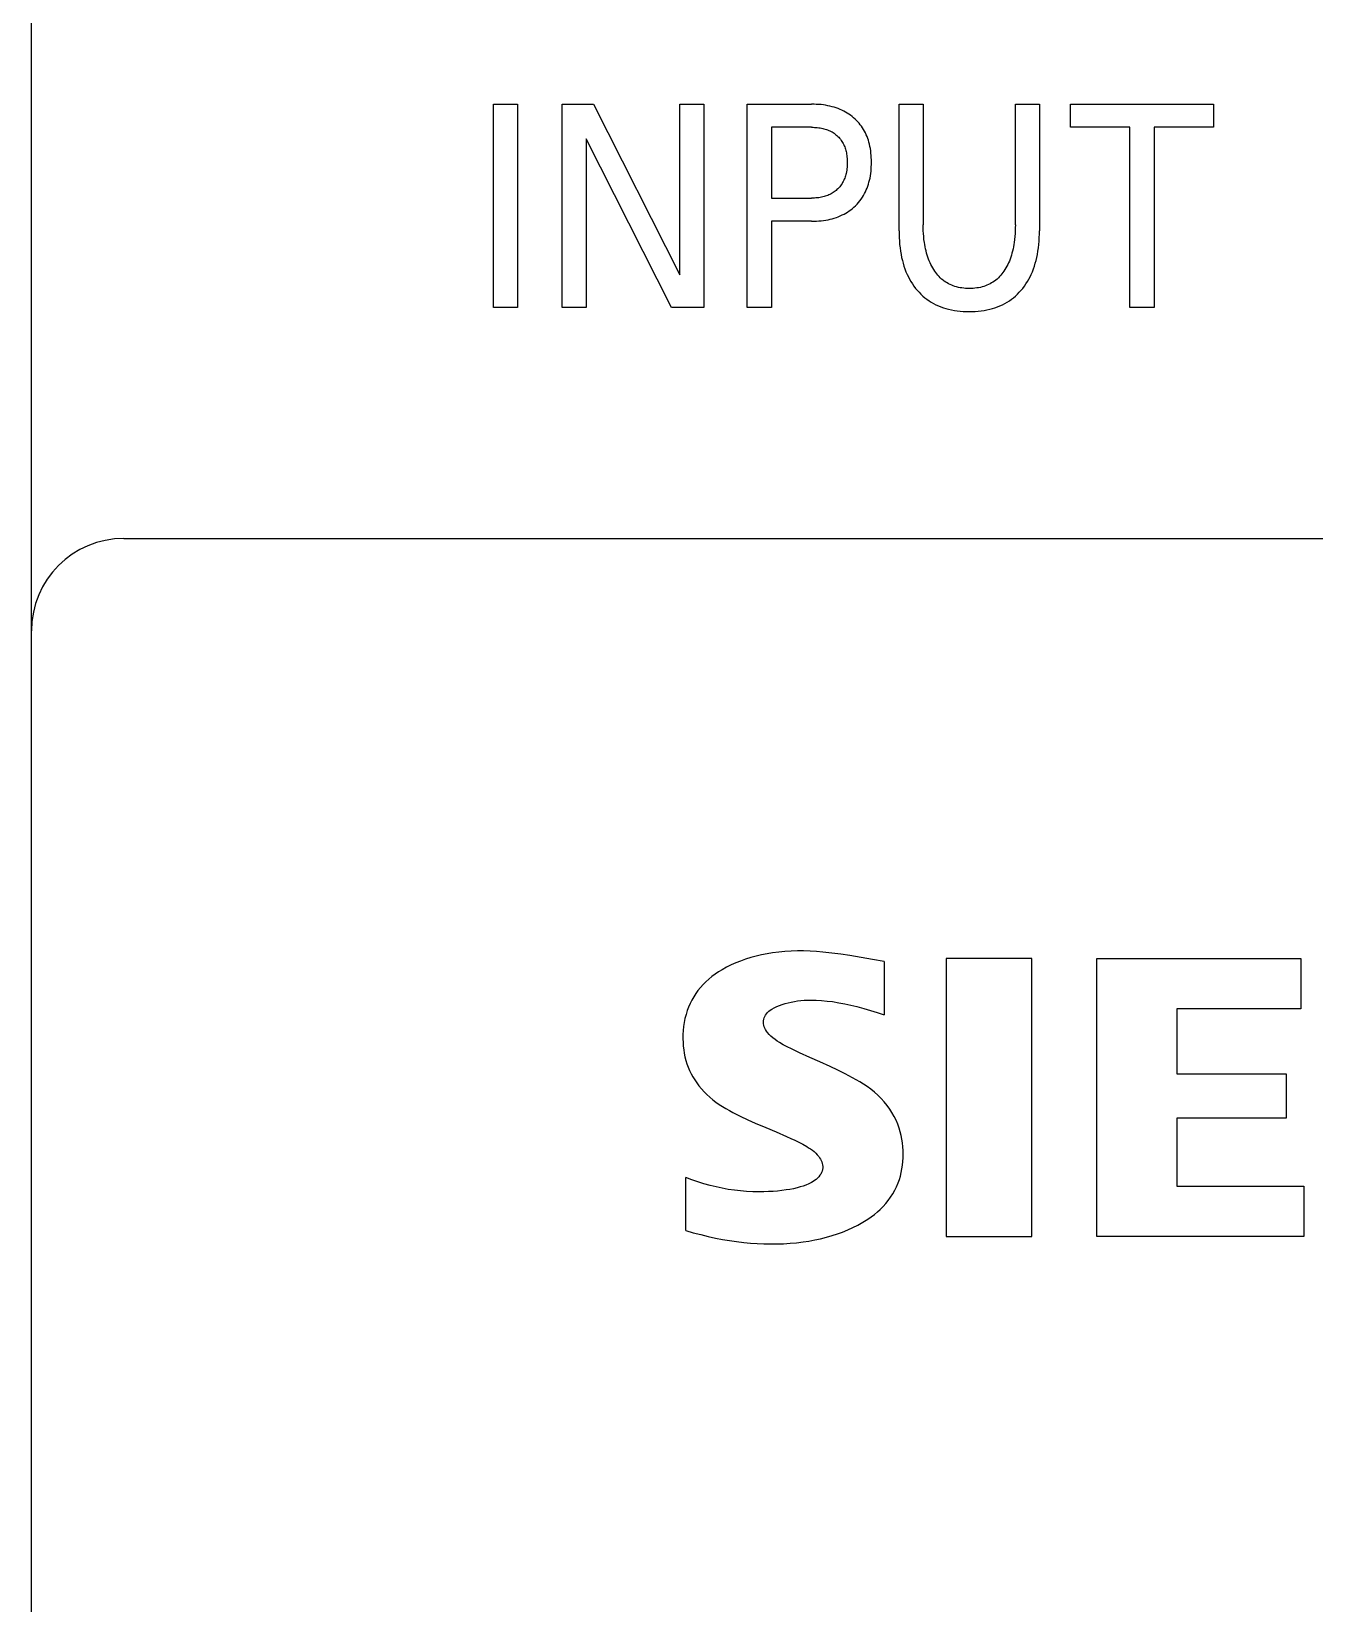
# Model space of a CAD drawing. Extents: x 0 to 420, y 0 to 297.
# Drawn here: x 136.8 to 150.68, y 219.65 to 236.66 of the extents above; entities that cross this region are included whole.
import ezdxf

# ---------------------------------------------------------------- set-up
doc = ezdxf.new("R2010")
doc.units = 0
doc.header["$LTSCALE"] = 23.1
doc.layers.add('10000_FRONT', color=7, linetype='CONTINUOUS')

msp = doc.modelspace()

# ---------------------------------------------------------------- linework, layer by layer
at = {"layer": '10000_FRONT', "color": 7, "linetype": 'CONTINUOUS'}
for p, q in [((136.798, 164.673), (136.798, 252.673)), ((141.798, 233.673), (141.798, 235.873)), ((141.798, 235.873), (142.059, 235.873)), ((142.059, 235.873), (142.059, 233.673)), ((142.54, 233.673), (142.54, 235.873)), ((142.54, 235.873), (142.88, 235.873)), ((142.88, 235.873), (143.815, 234.028)), ((143.815, 234.028), (143.815, 235.873)), ((143.815, 235.873), (144.075, 235.873)), ((144.075, 235.873), (144.075, 233.673)), ((144.544, 233.673), (144.544, 235.873)), ((144.544, 235.873), (145.24, 235.873)), ((145.266, 235.872), (145.24, 235.873)), ((145.291, 235.871), (145.266, 235.872)), ((145.316, 235.87), (145.291, 235.871)), ((145.342, 235.868), (145.316, 235.87)), ((145.367, 235.865), (145.342, 235.868)), ((145.392, 235.861), (145.367, 235.865)), ((145.417, 235.856), (145.392, 235.861)), ((145.439, 235.852), (145.417, 235.856)), ((145.461, 235.846), (145.439, 235.852)), ((145.483, 235.84), (145.461, 235.846)), ((145.505, 235.833), (145.483, 235.84)), ((145.526, 235.825), (145.505, 235.833)), ((145.548, 235.817), (145.526, 235.825)), ((145.568, 235.808), (145.548, 235.817)), ((145.588, 235.798), (145.568, 235.808)), ((145.607, 235.788), (145.588, 235.798)), ((146.186, 234.502), (146.186, 235.873)), ((146.186, 235.873), (146.448, 235.873)), ((146.448, 235.873), (146.448, 234.568)), ((147.445, 234.568), (147.445, 235.873)), ((147.445, 235.873), (147.705, 235.873)), ((147.705, 235.873), (147.705, 234.502)), ((148.043, 235.623), (148.043, 235.873)), ((148.043, 235.873), (149.588, 235.873)), ((149.588, 235.873), (149.588, 235.623)), ((144.806, 235.623), (144.806, 234.856)), ((145.24, 235.623), (144.806, 235.623)), ((145.24, 235.623), (145.256, 235.623)), ((145.625, 235.777), (145.607, 235.788)), ((145.643, 235.765), (145.625, 235.777)), ((145.661, 235.753), (145.643, 235.765)), ((145.678, 235.74), (145.661, 235.753)), ((145.695, 235.726), (145.678, 235.74)), ((145.71, 235.712), (145.695, 235.726)), ((145.725, 235.698), (145.71, 235.712)), ((145.74, 235.683), (145.725, 235.698)), ((145.753, 235.667), (145.74, 235.683)), ((145.766, 235.651), (145.753, 235.667)), ((145.779, 235.635), (145.766, 235.651)), ((145.791, 235.618), (145.779, 235.635)), ((148.684, 235.623), (148.043, 235.623)), ((148.684, 233.673), (148.684, 235.623)), ((148.946, 235.623), (148.946, 233.673)), ((149.588, 235.623), (148.946, 235.623)), ((142.8, 235.497), (142.8, 233.673)), ((143.724, 233.673), (142.8, 235.497)), ((145.256, 235.623), (145.271, 235.622)), ((145.271, 235.622), (145.286, 235.622)), ((145.286, 235.622), (145.302, 235.62)), ((145.302, 235.62), (145.317, 235.618)), ((145.317, 235.618), (145.332, 235.616)), ((145.332, 235.616), (145.347, 235.613)), ((145.347, 235.613), (145.361, 235.61)), ((145.361, 235.61), (145.374, 235.607)), ((145.374, 235.607), (145.387, 235.603)), ((145.387, 235.603), (145.4, 235.599)), ((145.4, 235.599), (145.413, 235.594)), ((145.413, 235.594), (145.426, 235.589)), ((145.426, 235.589), (145.438, 235.584)), ((145.438, 235.584), (145.45, 235.578)), ((145.45, 235.578), (145.461, 235.572)), ((145.461, 235.572), (145.472, 235.565)), ((145.472, 235.565), (145.483, 235.558)), ((145.483, 235.558), (145.493, 235.551)), ((145.493, 235.551), (145.503, 235.543)), ((145.503, 235.543), (145.513, 235.534)), ((145.513, 235.534), (145.523, 235.525)), ((145.523, 235.525), (145.533, 235.515)), ((145.533, 235.515), (145.543, 235.504)), ((145.543, 235.504), (145.552, 235.493)), ((145.552, 235.493), (145.56, 235.481)), ((145.56, 235.481), (145.568, 235.47)), ((145.568, 235.47), (145.576, 235.458)), ((145.576, 235.458), (145.582, 235.446)), ((145.802, 235.6), (145.791, 235.618)), ((145.813, 235.581), (145.802, 235.6)), ((145.822, 235.562), (145.813, 235.581)), ((145.832, 235.542), (145.822, 235.562)), ((145.84, 235.522), (145.832, 235.542)), ((145.848, 235.502), (145.84, 235.522)), ((145.854, 235.482), (145.848, 235.502)), ((145.861, 235.461), (145.854, 235.482)), ((145.866, 235.44), (145.861, 235.461)), ((145.582, 235.446), (145.588, 235.434)), ((145.588, 235.434), (145.593, 235.423)), ((145.593, 235.423), (145.598, 235.41)), ((145.598, 235.41), (145.602, 235.398)), ((145.602, 235.398), (145.606, 235.386)), ((145.606, 235.386), (145.61, 235.373)), ((145.61, 235.373), (145.613, 235.36)), ((145.613, 235.36), (145.616, 235.346)), ((145.616, 235.346), (145.619, 235.331)), ((145.619, 235.331), (145.621, 235.317)), ((145.621, 235.317), (145.623, 235.302)), ((145.623, 235.302), (145.624, 235.287)), ((145.624, 235.287), (145.625, 235.272)), ((145.871, 235.416), (145.866, 235.44)), ((145.876, 235.392), (145.871, 235.416)), ((145.88, 235.368), (145.876, 235.392)), ((145.882, 235.344), (145.88, 235.368)), ((145.885, 235.319), (145.882, 235.344)), ((145.886, 235.295), (145.885, 235.319)), ((145.887, 235.27), (145.886, 235.295)), ((145.613, 235.124), (145.61, 235.111)), ((145.617, 235.141), (145.613, 235.124)), ((145.62, 235.158), (145.617, 235.141)), ((145.622, 235.175), (145.62, 235.158)), ((145.624, 235.192), (145.622, 235.175)), ((145.625, 235.209), (145.624, 235.192)), ((145.625, 235.272), (145.625, 235.258)), ((145.625, 235.258), (145.626, 235.243)), ((145.626, 235.243), (145.625, 235.226)), ((145.625, 235.226), (145.625, 235.209)), ((145.876, 235.098), (145.88, 235.122)), ((145.88, 235.122), (145.883, 235.147)), ((145.883, 235.147), (145.885, 235.171)), ((145.885, 235.171), (145.886, 235.196)), ((145.886, 235.196), (145.887, 235.221)), ((145.887, 235.246), (145.887, 235.27)), ((145.887, 235.221), (145.887, 235.246)), ((145.514, 234.948), (145.505, 234.939)), ((145.525, 234.958), (145.514, 234.948)), ((145.534, 234.968), (145.525, 234.958)), ((145.544, 234.979), (145.534, 234.968)), ((145.553, 234.99), (145.544, 234.979)), ((145.561, 235.002), (145.553, 234.99)), ((145.569, 235.014), (145.561, 235.002)), ((145.576, 235.026), (145.569, 235.014)), ((145.582, 235.037), (145.576, 235.026)), ((145.588, 235.049), (145.582, 235.037)), ((145.593, 235.061), (145.588, 235.049)), ((145.598, 235.074), (145.593, 235.061)), ((145.603, 235.086), (145.598, 235.074)), ((145.607, 235.099), (145.603, 235.086)), ((145.61, 235.111), (145.607, 235.099)), ((145.823, 234.925), (145.832, 234.945)), ((145.832, 234.945), (145.841, 234.965)), ((145.841, 234.965), (145.848, 234.986)), ((145.848, 234.986), (145.855, 235.007)), ((145.855, 235.007), (145.861, 235.028)), ((145.861, 235.028), (145.866, 235.049)), ((145.866, 235.049), (145.872, 235.073)), ((145.872, 235.073), (145.876, 235.098)), ((144.806, 234.856), (145.24, 234.856)), ((145.256, 234.856), (145.24, 234.856)), ((145.271, 234.857), (145.256, 234.856)), ((145.287, 234.858), (145.271, 234.857)), ((145.302, 234.859), (145.287, 234.858)), ((145.317, 234.861), (145.302, 234.859)), ((145.333, 234.863), (145.317, 234.861)), ((145.348, 234.866), (145.333, 234.863)), ((145.361, 234.869), (145.348, 234.866)), ((145.375, 234.873), (145.361, 234.869)), ((145.388, 234.877), (145.375, 234.873)), ((145.401, 234.881), (145.388, 234.877)), ((145.414, 234.886), (145.401, 234.881)), ((145.427, 234.891), (145.414, 234.886)), ((145.439, 234.897), (145.427, 234.891)), ((145.451, 234.903), (145.439, 234.897)), ((145.462, 234.909), (145.451, 234.903)), ((145.473, 234.916), (145.462, 234.909)), ((145.484, 234.924), (145.473, 234.916)), ((145.494, 234.931), (145.484, 234.924)), ((145.505, 234.939), (145.494, 234.931)), ((145.697, 234.758), (145.715, 234.774)), ((145.715, 234.774), (145.732, 234.791)), ((145.732, 234.791), (145.748, 234.809)), ((145.748, 234.809), (145.763, 234.827)), ((145.763, 234.827), (145.777, 234.846)), ((145.777, 234.846), (145.791, 234.866)), ((145.791, 234.866), (145.803, 234.886)), ((145.803, 234.886), (145.814, 234.905)), ((145.814, 234.905), (145.823, 234.925)), ((144.806, 234.607), (144.806, 233.673)), ((145.24, 234.607), (144.806, 234.607)), ((145.24, 234.607), (145.266, 234.607)), ((145.266, 234.607), (145.292, 234.608)), ((145.292, 234.608), (145.317, 234.609)), ((145.317, 234.609), (145.343, 234.612)), ((145.343, 234.612), (145.368, 234.615)), ((145.368, 234.615), (145.394, 234.619)), ((145.394, 234.619), (145.419, 234.623)), ((145.419, 234.623), (145.441, 234.628)), ((145.441, 234.628), (145.464, 234.634)), ((145.464, 234.634), (145.486, 234.64)), ((145.486, 234.64), (145.508, 234.648)), ((145.508, 234.648), (145.529, 234.655)), ((145.529, 234.655), (145.55, 234.664)), ((145.55, 234.664), (145.571, 234.674)), ((145.571, 234.674), (145.591, 234.684)), ((145.591, 234.684), (145.61, 234.694)), ((145.61, 234.694), (145.628, 234.706)), ((145.628, 234.706), (145.646, 234.718)), ((145.646, 234.718), (145.664, 234.73)), ((145.664, 234.73), (145.681, 234.744)), ((145.681, 234.744), (145.697, 234.758)), ((146.186, 234.502), (146.186, 234.465)), ((146.186, 234.465), (146.187, 234.429)), ((146.448, 234.536), (146.448, 234.568)), ((146.449, 234.504), (146.448, 234.536)), ((146.451, 234.473), (146.449, 234.504)), ((146.453, 234.441), (146.451, 234.473)), ((146.456, 234.409), (146.453, 234.441)), ((147.439, 234.441), (147.436, 234.409)), ((147.442, 234.472), (147.439, 234.441)), ((147.443, 234.504), (147.442, 234.472)), ((147.444, 234.536), (147.443, 234.504)), ((147.445, 234.568), (147.444, 234.536)), ((147.703, 234.429), (147.705, 234.465)), ((147.705, 234.465), (147.705, 234.502)), ((146.187, 234.429), (146.19, 234.392)), ((146.19, 234.392), (146.193, 234.355)), ((146.193, 234.355), (146.197, 234.318)), ((146.197, 234.318), (146.202, 234.282)), ((146.202, 234.282), (146.208, 234.245)), ((146.46, 234.378), (146.456, 234.409)), ((146.464, 234.354), (146.46, 234.378)), ((146.468, 234.331), (146.464, 234.354)), ((146.473, 234.308), (146.468, 234.331)), ((146.478, 234.285), (146.473, 234.308)), ((146.484, 234.262), (146.478, 234.285)), ((147.414, 234.284), (147.408, 234.261)), ((147.42, 234.307), (147.414, 234.284)), ((147.424, 234.33), (147.42, 234.307)), ((147.429, 234.354), (147.424, 234.33)), ((147.432, 234.377), (147.429, 234.354)), ((147.436, 234.409), (147.432, 234.377)), ((147.683, 234.245), (147.689, 234.282)), ((147.689, 234.282), (147.694, 234.318)), ((147.694, 234.318), (147.698, 234.355)), ((147.698, 234.355), (147.701, 234.392)), ((147.701, 234.392), (147.703, 234.429)), ((146.208, 234.245), (146.214, 234.214)), ((146.214, 234.214), (146.222, 234.183)), ((146.222, 234.183), (146.23, 234.151)), ((146.23, 234.151), (146.239, 234.121)), ((146.239, 234.121), (146.25, 234.09)), ((146.491, 234.239), (146.484, 234.262)), ((146.498, 234.216), (146.491, 234.239)), ((146.505, 234.196), (146.498, 234.216)), ((146.513, 234.177), (146.505, 234.196)), ((146.522, 234.157), (146.513, 234.177)), ((146.531, 234.138), (146.522, 234.157)), ((146.54, 234.119), (146.531, 234.138)), ((146.551, 234.101), (146.54, 234.119)), ((146.562, 234.083), (146.551, 234.101)), ((147.343, 234.101), (147.332, 234.083)), ((147.353, 234.119), (147.343, 234.101)), ((147.363, 234.138), (147.353, 234.119)), ((147.372, 234.157), (147.363, 234.138)), ((147.38, 234.176), (147.372, 234.157)), ((147.388, 234.196), (147.38, 234.176)), ((147.395, 234.216), (147.388, 234.196)), ((147.402, 234.238), (147.395, 234.216)), ((147.408, 234.261), (147.402, 234.238)), ((147.641, 234.09), (147.652, 234.121)), ((147.652, 234.121), (147.661, 234.151)), ((147.661, 234.151), (147.669, 234.183)), ((147.669, 234.183), (147.677, 234.214)), ((147.677, 234.214), (147.683, 234.245)), ((146.25, 234.09), (146.261, 234.06)), ((146.261, 234.06), (146.274, 234.031)), ((146.274, 234.031), (146.287, 234.004)), ((146.287, 234.004), (146.301, 233.978)), ((146.301, 233.978), (146.315, 233.953)), ((146.315, 233.953), (146.331, 233.928)), ((146.331, 233.928), (146.348, 233.904)), ((146.572, 234.067), (146.562, 234.083)), ((146.583, 234.051), (146.572, 234.067)), ((146.595, 234.036), (146.583, 234.051)), ((146.607, 234.022), (146.595, 234.036)), ((146.62, 234.008), (146.607, 234.022)), ((146.633, 233.994), (146.62, 234.008)), ((146.647, 233.981), (146.633, 233.994)), ((146.662, 233.969), (146.647, 233.981)), ((146.676, 233.958), (146.662, 233.969)), ((146.691, 233.948), (146.676, 233.958)), ((146.707, 233.938), (146.691, 233.948)), ((146.723, 233.929), (146.707, 233.938)), ((146.739, 233.921), (146.723, 233.929)), ((147.171, 233.929), (147.155, 233.921)), ((147.187, 233.938), (147.171, 233.929)), ((147.203, 233.948), (147.187, 233.938)), ((147.218, 233.958), (147.203, 233.948)), ((147.233, 233.969), (147.218, 233.958)), ((147.247, 233.981), (147.233, 233.969)), ((147.261, 233.994), (147.247, 233.981)), ((147.274, 234.008), (147.261, 233.994)), ((147.287, 234.022), (147.274, 234.008)), ((147.299, 234.036), (147.287, 234.022)), ((147.311, 234.051), (147.299, 234.036)), ((147.322, 234.067), (147.311, 234.051)), ((147.332, 234.083), (147.322, 234.067)), ((147.543, 233.904), (147.56, 233.928)), ((147.56, 233.928), (147.576, 233.953)), ((147.576, 233.953), (147.59, 233.978)), ((147.59, 233.978), (147.604, 234.004)), ((147.604, 234.004), (147.617, 234.031)), ((147.617, 234.031), (147.63, 234.06)), ((147.63, 234.06), (147.641, 234.09)), ((146.348, 233.904), (146.366, 233.88)), ((146.366, 233.88), (146.385, 233.857)), ((146.385, 233.857), (146.404, 233.837)), ((146.404, 233.837), (146.423, 233.816)), ((146.423, 233.816), (146.444, 233.797)), ((146.444, 233.797), (146.466, 233.779)), ((146.466, 233.779), (146.488, 233.762)), ((146.488, 233.762), (146.511, 233.746)), ((146.756, 233.914), (146.739, 233.921)), ((146.773, 233.907), (146.756, 233.914)), ((146.79, 233.901), (146.773, 233.907)), ((146.809, 233.896), (146.79, 233.901)), ((146.828, 233.891), (146.809, 233.896)), ((146.848, 233.887), (146.828, 233.891)), ((146.867, 233.884), (146.848, 233.887)), ((146.887, 233.881), (146.867, 233.884)), ((146.907, 233.88), (146.887, 233.881)), ((146.927, 233.879), (146.907, 233.88)), ((146.947, 233.878), (146.927, 233.879)), ((146.967, 233.879), (146.947, 233.878)), ((146.987, 233.88), (146.967, 233.879)), ((147.007, 233.881), (146.987, 233.88)), ((147.027, 233.884), (147.007, 233.881)), ((147.046, 233.887), (147.027, 233.884)), ((147.066, 233.891), (147.046, 233.887)), ((147.085, 233.896), (147.066, 233.891)), ((147.104, 233.901), (147.085, 233.896)), ((147.121, 233.907), (147.104, 233.901)), ((147.138, 233.914), (147.121, 233.907)), ((147.155, 233.921), (147.138, 233.914)), ((147.38, 233.746), (147.403, 233.762)), ((147.403, 233.762), (147.425, 233.779)), ((147.425, 233.779), (147.447, 233.797)), ((147.447, 233.797), (147.467, 233.816)), ((147.467, 233.816), (147.487, 233.837)), ((147.487, 233.837), (147.506, 233.857)), ((147.506, 233.857), (147.525, 233.88)), ((147.525, 233.88), (147.543, 233.904)), ((142.059, 233.673), (141.798, 233.673)), ((142.8, 233.673), (142.54, 233.673)), ((144.075, 233.673), (143.724, 233.673)), ((144.806, 233.673), (144.544, 233.673)), ((146.511, 233.746), (146.535, 233.731)), ((146.535, 233.731), (146.56, 233.716)), ((146.56, 233.716), (146.586, 233.703)), ((146.586, 233.703), (146.612, 233.691)), ((146.612, 233.691), (146.639, 233.68)), ((146.639, 233.68), (146.667, 233.671)), ((146.667, 233.671), (146.694, 233.662)), ((146.694, 233.662), (146.722, 233.654)), ((146.722, 233.654), (146.754, 233.647)), ((146.754, 233.647), (146.785, 233.641)), ((146.785, 233.641), (146.817, 233.637)), ((146.817, 233.637), (146.849, 233.633)), ((146.849, 233.633), (146.881, 233.631)), ((146.881, 233.631), (146.913, 233.629)), ((146.913, 233.629), (146.945, 233.629)), ((146.945, 233.629), (146.978, 233.629)), ((146.978, 233.629), (147.01, 233.631)), ((147.01, 233.631), (147.042, 233.633)), ((147.042, 233.633), (147.074, 233.637)), ((147.074, 233.637), (147.106, 233.641)), ((147.106, 233.641), (147.137, 233.647)), ((147.137, 233.647), (147.169, 233.654)), ((147.169, 233.654), (147.197, 233.662)), ((147.197, 233.662), (147.224, 233.671)), ((147.224, 233.671), (147.252, 233.68)), ((147.252, 233.68), (147.278, 233.691)), ((147.278, 233.691), (147.305, 233.703)), ((147.305, 233.703), (147.331, 233.716)), ((147.331, 233.716), (147.356, 233.731)), ((147.356, 233.731), (147.38, 233.746)), ((148.946, 233.673), (148.684, 233.673)), ((137.798, 231.173), (207.298, 231.173)), ((144.523, 226.62), (144.471, 226.601)), ((144.581, 226.638), (144.523, 226.62)), ((144.639, 226.653), (144.581, 226.638)), ((144.698, 226.667), (144.639, 226.653)), ((144.758, 226.678), (144.698, 226.667)), ((144.817, 226.688), (144.758, 226.678)), ((144.884, 226.697), (144.817, 226.688)), ((144.951, 226.703), (144.884, 226.697)), ((145.018, 226.708), (144.951, 226.703)), ((145.086, 226.71), (145.018, 226.708)), ((145.153, 226.71), (145.086, 226.71)), ((145.223, 226.708), (145.153, 226.71)), ((145.292, 226.704), (145.223, 226.708)), ((145.362, 226.698), (145.292, 226.704)), ((145.459, 226.687), (145.362, 226.698)), ((145.555, 226.674), (145.459, 226.687)), ((145.652, 226.659), (145.555, 226.674)), ((145.776, 226.638), (145.652, 226.659)), ((145.9, 226.616), (145.776, 226.638)), ((146.024, 226.595), (145.9, 226.616)), ((146.696, 226.627), (146.696, 223.619)), ((147.624, 226.627), (146.696, 226.627)), ((147.624, 223.619), (147.624, 226.627)), ((148.328, 223.619), (148.328, 226.627)), ((148.328, 226.627), (150.536, 226.627)), ((150.536, 226.627), (150.536, 226.083)), ((144.197, 226.459), (144.162, 226.433)), ((144.234, 226.484), (144.197, 226.459)), ((144.271, 226.507), (144.234, 226.484)), ((144.319, 226.534), (144.271, 226.507)), ((144.369, 226.559), (144.319, 226.534)), ((144.419, 226.581), (144.369, 226.559)), ((144.471, 226.601), (144.419, 226.581)), ((146.024, 226.595), (146.024, 226.019)), ((144.01, 226.282), (143.986, 226.248)), ((144.036, 226.314), (144.01, 226.282)), ((144.065, 226.346), (144.036, 226.314)), ((144.096, 226.377), (144.065, 226.346)), ((144.128, 226.406), (144.096, 226.377)), ((144.162, 226.433), (144.128, 226.406)), ((143.909, 226.103), (143.895, 226.065)), ((143.925, 226.141), (143.909, 226.103)), ((143.944, 226.178), (143.925, 226.141)), ((143.964, 226.214), (143.944, 226.178)), ((143.986, 226.248), (143.964, 226.214)), ((144.835, 226.095), (144.863, 226.108)), ((144.863, 226.108), (144.892, 226.12)), ((144.892, 226.12), (144.922, 226.13)), ((144.922, 226.13), (144.954, 226.14)), ((144.954, 226.14), (144.987, 226.149)), ((144.987, 226.149), (145.02, 226.157)), ((145.02, 226.157), (145.054, 226.164)), ((145.054, 226.164), (145.088, 226.169)), ((145.088, 226.169), (145.122, 226.173)), ((145.122, 226.173), (145.158, 226.176)), ((145.158, 226.176), (145.193, 226.178)), ((145.193, 226.178), (145.229, 226.178)), ((145.229, 226.178), (145.289, 226.177)), ((145.289, 226.177), (145.348, 226.174)), ((145.348, 226.174), (145.407, 226.168)), ((145.407, 226.168), (145.466, 226.161)), ((145.466, 226.161), (145.533, 226.15)), ((145.533, 226.15), (145.6, 226.138)), ((145.6, 226.138), (145.666, 226.123)), ((145.666, 226.123), (145.731, 226.107)), ((145.731, 226.107), (145.805, 226.088)), ((143.862, 225.936), (143.855, 225.893)), ((143.87, 225.98), (143.862, 225.936)), ((143.881, 226.023), (143.87, 225.98)), ((143.895, 226.065), (143.881, 226.023)), ((144.718, 225.939), (144.719, 225.955)), ((144.719, 225.922), (144.718, 225.939)), ((144.719, 225.955), (144.722, 225.971)), ((144.722, 225.971), (144.726, 225.986)), ((144.726, 225.986), (144.733, 226.001)), ((144.733, 226.001), (144.741, 226.015)), ((144.741, 226.015), (144.751, 226.03)), ((144.751, 226.03), (144.764, 226.044)), ((144.764, 226.044), (144.778, 226.057)), ((144.778, 226.057), (144.793, 226.068)), ((144.793, 226.068), (144.808, 226.079)), ((144.808, 226.079), (144.835, 226.095)), ((145.805, 226.088), (145.878, 226.066)), ((145.878, 226.066), (145.951, 226.043)), ((145.951, 226.043), (146.024, 226.019)), ((149.192, 226.083), (149.192, 225.379)), ((150.536, 226.083), (149.192, 226.083)), ((143.851, 225.849), (143.848, 225.804)), ((143.848, 225.804), (143.848, 225.76)), ((143.848, 225.76), (143.849, 225.72)), ((143.855, 225.893), (143.851, 225.849)), ((144.722, 225.905), (144.719, 225.922)), ((144.727, 225.889), (144.722, 225.905)), ((144.734, 225.873), (144.727, 225.889)), ((144.742, 225.858), (144.734, 225.873)), ((144.751, 225.843), (144.742, 225.858)), ((144.761, 225.829), (144.751, 225.843)), ((144.78, 225.807), (144.761, 225.829)), ((144.8, 225.786), (144.78, 225.807)), ((144.822, 225.768), (144.8, 225.786)), ((144.844, 225.75), (144.822, 225.768)), ((143.849, 225.72), (143.851, 225.681)), ((143.851, 225.681), (143.856, 225.641)), ((143.856, 225.641), (143.862, 225.602)), ((143.862, 225.602), (143.87, 225.563)), ((144.868, 225.734), (144.844, 225.75)), ((144.892, 225.719), (144.868, 225.734)), ((144.934, 225.694), (144.892, 225.719)), ((144.977, 225.671), (144.934, 225.694)), ((145.021, 225.649), (144.977, 225.671)), ((145.065, 225.628), (145.021, 225.649)), ((145.109, 225.607), (145.065, 225.628)), ((145.22, 225.558), (145.109, 225.607)), ((143.87, 225.563), (143.879, 225.525)), ((143.879, 225.525), (143.891, 225.488)), ((143.891, 225.488), (143.905, 225.451)), ((143.905, 225.451), (143.92, 225.416)), ((143.92, 225.416), (143.937, 225.381)), ((145.33, 225.509), (145.22, 225.558)), ((145.441, 225.459), (145.33, 225.509)), ((145.523, 225.42), (145.441, 225.459)), ((145.604, 225.38), (145.523, 225.42)), ((143.937, 225.381), (143.956, 225.347)), ((143.956, 225.347), (143.976, 225.314)), ((143.976, 225.314), (143.998, 225.282)), ((143.998, 225.282), (144.021, 225.251)), ((144.021, 225.251), (144.049, 225.218)), ((145.684, 225.338), (145.604, 225.38)), ((145.724, 225.316), (145.684, 225.338)), ((145.763, 225.293), (145.724, 225.316)), ((145.802, 225.269), (145.763, 225.293)), ((145.84, 225.244), (145.802, 225.269)), ((149.192, 225.379), (150.376, 225.379)), ((150.376, 225.379), (150.376, 224.899)), ((144.049, 225.218), (144.077, 225.186)), ((144.077, 225.186), (144.107, 225.156)), ((144.107, 225.156), (144.138, 225.127)), ((144.138, 225.127), (144.171, 225.1)), ((144.171, 225.1), (144.204, 225.074)), ((145.88, 225.214), (145.84, 225.244)), ((145.919, 225.183), (145.88, 225.214)), ((145.957, 225.149), (145.919, 225.183)), ((145.992, 225.113), (145.957, 225.149)), ((146.026, 225.076), (145.992, 225.113)), ((146.057, 225.036), (146.026, 225.076)), ((144.204, 225.074), (144.239, 225.049)), ((144.239, 225.049), (144.275, 225.026)), ((144.275, 225.026), (144.312, 225.004)), ((144.312, 225.004), (144.35, 224.983)), ((144.35, 224.983), (144.388, 224.963)), ((144.388, 224.963), (144.468, 224.922)), ((144.468, 224.922), (144.549, 224.884)), ((146.085, 224.999), (146.057, 225.036)), ((146.11, 224.96), (146.085, 224.999)), ((146.133, 224.919), (146.11, 224.96)), ((146.154, 224.878), (146.133, 224.919)), ((144.549, 224.884), (144.631, 224.847)), ((144.631, 224.847), (144.744, 224.798)), ((144.744, 224.798), (144.857, 224.751)), ((144.857, 224.751), (144.97, 224.702)), ((146.172, 224.835), (146.154, 224.878)), ((146.188, 224.792), (146.172, 224.835)), ((146.2, 224.752), (146.188, 224.792)), ((146.21, 224.713), (146.2, 224.752)), ((149.192, 224.899), (149.192, 224.163)), ((150.376, 224.899), (149.192, 224.899)), ((144.97, 224.702), (145.014, 224.682)), ((145.014, 224.682), (145.058, 224.662)), ((145.058, 224.662), (145.102, 224.64)), ((145.102, 224.64), (145.145, 224.618)), ((145.145, 224.618), (145.187, 224.593)), ((145.187, 224.593), (145.208, 224.581)), ((145.208, 224.581), (145.228, 224.567)), ((145.228, 224.567), (145.248, 224.553)), ((146.218, 224.673), (146.21, 224.713)), ((146.224, 224.632), (146.218, 224.673)), ((146.228, 224.591), (146.224, 224.632)), ((146.231, 224.55), (146.228, 224.591)), ((145.248, 224.553), (145.267, 224.538)), ((145.267, 224.538), (145.285, 224.522)), ((145.285, 224.522), (145.302, 224.504)), ((145.302, 224.504), (145.317, 224.485)), ((145.317, 224.485), (145.327, 224.472)), ((145.327, 224.472), (145.336, 224.457)), ((145.336, 224.457), (145.344, 224.442)), ((145.344, 224.442), (145.351, 224.427)), ((145.351, 224.427), (145.356, 224.411)), ((145.356, 224.411), (145.359, 224.395)), ((145.359, 224.395), (145.361, 224.379)), ((146.224, 224.39), (146.228, 224.43)), ((146.228, 224.43), (146.231, 224.47)), ((146.231, 224.509), (146.231, 224.55)), ((146.231, 224.47), (146.231, 224.509)), ((143.88, 223.683), (143.88, 224.259)), ((143.944, 224.234), (143.88, 224.259)), ((144.009, 224.211), (143.944, 224.234)), ((145.273, 224.226), (145.256, 224.215)), ((145.289, 224.238), (145.273, 224.226)), ((145.304, 224.251), (145.289, 224.238)), ((145.318, 224.266), (145.304, 224.251)), ((145.33, 224.282), (145.318, 224.266)), ((145.339, 224.296), (145.33, 224.282)), ((145.347, 224.312), (145.339, 224.296)), ((145.353, 224.328), (145.347, 224.312)), ((145.358, 224.345), (145.353, 224.328)), ((145.36, 224.362), (145.358, 224.345)), ((145.361, 224.379), (145.36, 224.362)), ((146.177, 224.199), (146.19, 224.236)), ((146.19, 224.236), (146.201, 224.274)), ((146.201, 224.274), (146.211, 224.312)), ((146.211, 224.312), (146.218, 224.351)), ((146.218, 224.351), (146.224, 224.39)), ((144.075, 224.191), (144.009, 224.211)), ((144.141, 224.172), (144.075, 224.191)), ((144.207, 224.156), (144.141, 224.172)), ((144.272, 224.142), (144.207, 224.156)), ((144.338, 224.13), (144.272, 224.142)), ((144.405, 224.12), (144.338, 224.13)), ((144.471, 224.113), (144.405, 224.12)), ((144.537, 224.107), (144.471, 224.113)), ((144.604, 224.104), (144.537, 224.107)), ((144.67, 224.103), (144.604, 224.104)), ((144.722, 224.103), (144.67, 224.103)), ((144.773, 224.105), (144.722, 224.103)), ((144.825, 224.108), (144.773, 224.105)), ((144.871, 224.112), (144.825, 224.108)), ((144.917, 224.116), (144.871, 224.112)), ((144.963, 224.123), (144.917, 224.116)), ((145.004, 224.129), (144.963, 224.123)), ((145.045, 224.137), (145.004, 224.129)), ((145.085, 224.147), (145.045, 224.137)), ((145.117, 224.156), (145.085, 224.147)), ((145.148, 224.165), (145.117, 224.156)), ((145.179, 224.177), (145.148, 224.165)), ((145.209, 224.19), (145.179, 224.177)), ((145.239, 224.205), (145.209, 224.19)), ((145.256, 224.215), (145.239, 224.205)), ((146.095, 224.045), (146.119, 224.082)), ((146.119, 224.082), (146.141, 224.12)), ((146.141, 224.12), (146.16, 224.159)), ((146.16, 224.159), (146.177, 224.199)), ((149.192, 224.163), (150.568, 224.163)), ((150.568, 224.163), (150.568, 223.619)), ((145.919, 223.858), (145.952, 223.885)), ((145.952, 223.885), (145.983, 223.913)), ((145.983, 223.913), (146.013, 223.943)), ((146.013, 223.943), (146.042, 223.976)), ((146.042, 223.976), (146.07, 224.01)), ((146.07, 224.01), (146.095, 224.045)), ((145.632, 223.691), (145.687, 223.716)), ((145.687, 223.716), (145.74, 223.743)), ((145.74, 223.743), (145.778, 223.763)), ((145.778, 223.763), (145.814, 223.785)), ((145.814, 223.785), (145.85, 223.808)), ((145.85, 223.808), (145.885, 223.832)), ((145.885, 223.832), (145.919, 223.858)), ((143.88, 223.683), (143.959, 223.66)), ((143.959, 223.66), (144.04, 223.64)), ((144.04, 223.64), (144.12, 223.62)), ((144.12, 223.62), (144.201, 223.603)), ((144.201, 223.603), (144.277, 223.588)), ((144.277, 223.588), (144.353, 223.575)), ((144.353, 223.575), (144.429, 223.564)), ((144.429, 223.564), (144.506, 223.555)), ((144.506, 223.555), (144.578, 223.548)), ((144.578, 223.548), (144.65, 223.543)), ((144.936, 223.542), (145.007, 223.547)), ((145.007, 223.547), (145.077, 223.553)), ((145.077, 223.553), (145.148, 223.562)), ((145.148, 223.562), (145.211, 223.571)), ((145.211, 223.571), (145.275, 223.583)), ((145.275, 223.583), (145.338, 223.596)), ((145.338, 223.596), (145.401, 223.612)), ((145.401, 223.612), (145.463, 223.63)), ((145.463, 223.63), (145.52, 223.648)), ((145.52, 223.648), (145.576, 223.668)), ((145.576, 223.668), (145.632, 223.691)), ((146.696, 223.619), (147.624, 223.619)), ((150.568, 223.619), (148.328, 223.619)), ((144.65, 223.543), (144.722, 223.54)), ((144.722, 223.54), (144.794, 223.539)), ((144.794, 223.539), (144.865, 223.54)), ((144.865, 223.54), (144.936, 223.542))]:
    msp.add_line(p, q, dxfattribs=at)
msp.add_arc((137.798, 230.173), 1, 90, 180, dxfattribs=at)

doc.saveas('drawing.dxf')
